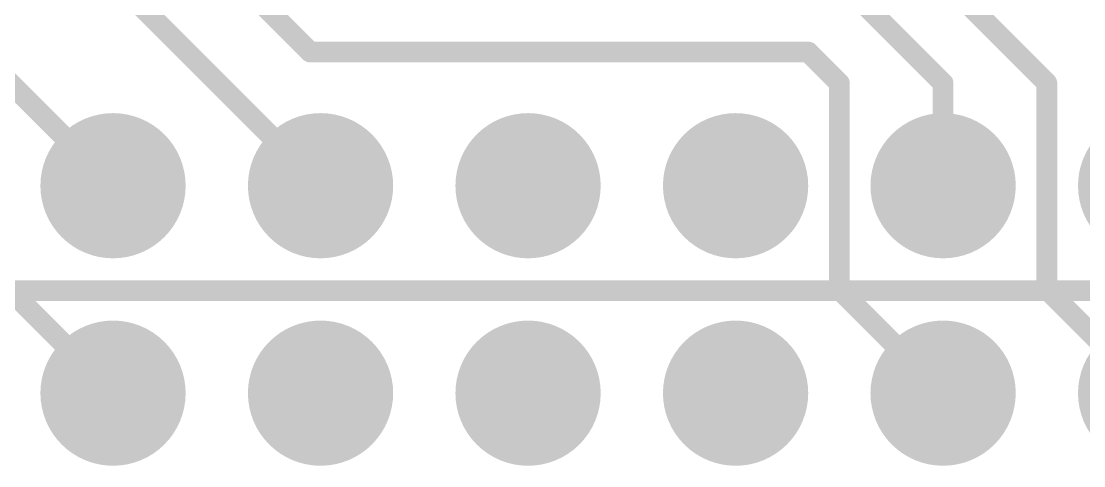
# Model space of a CAD drawing. Extents: x -5.1 to 50.9, y -12.7 to 61.1.
# Drawn here: x 19.2 to 32.2, y 25.79 to 31.24 of the extents above; entities that cross this region are included whole.
import ezdxf

# ---------------------------------------------------------------- set-up
doc = ezdxf.new("R2010")
doc.units = 0
for name, color, linetype in [('1', 12, 'CONTINUOUS'), ('16', 132, 'CONTINUOUS'), ('17', 110, 'CONTINUOUS')]:
    doc.layers.add(name, color=color, linetype=linetype)

# ---------------------------------------------------------------- blocks, each defined once
blk = doc.blocks.new('ROUNDP')
at = {"const_width": 0.5}
blk.add_lwpolyline([(0, -0.25, 1), (0, 0.25, 1), (0, -0.25)], format="xyb", dxfattribs=at)

msp = doc.modelspace()

# ---------------------------------------------------------------- linework, layer by layer
at = {"layer": '1', "const_width": 0.254}
msp.add_lwpolyline([(19.064, 27.94), (40.64, 27.94)], dxfattribs=at)
at = {"layer": '16', "const_width": 0.254}
for points in [[(22.733, 30.861), (14.732, 38.862)], [(14.224, 37.86), (22.86, 29.224)], [(20.32, 29.224), (13.716, 35.828)], [(30.226, 32.004), (31.75, 30.48)], [(29.464, 31.496), (30.48, 30.48)], [(22.733, 30.861), (28.829, 30.861)], [(28.829, 30.861), (29.21, 30.48)], [(29.21, 30.48), (29.21, 27.954)], [(30.48, 30.48), (30.48, 29.224)], [(31.75, 30.48), (31.75, 27.954)], [(19.064, 27.94), (20.32, 26.684)], [(29.21, 27.954), (30.48, 26.684)], [(31.75, 27.954), (33.02, 26.684)]]:
    msp.add_lwpolyline(points, dxfattribs=at)
at = {"layer": '16', "const_width": 0.127}
for points in [[(22.733, 30.9245, 1), (22.733, 30.7975)], [(22.6881, 30.8161, 1), (22.7779, 30.9059)], [(28.8739, 30.9059, 1), (28.7841, 30.8161)], [(28.829, 30.7975, 1), (28.829, 30.9245)], [(29.2735, 30.48, 1), (29.1465, 30.48)], [(29.1651, 30.4351, 1), (29.2549, 30.5249)], [(30.5435, 30.48, 1), (30.4165, 30.48)], [(30.4351, 30.4351, 1), (30.5249, 30.5249)], [(31.8135, 30.48, 1), (31.6865, 30.48)], [(31.7051, 30.4351, 1), (31.7949, 30.5249)], [(20.2751, 29.1791, 1), (20.3649, 29.2689)], [(22.8151, 29.1791, 1), (22.9049, 29.2689)], [(30.4165, 29.224, 1), (30.5435, 29.224)], [(29.2549, 27.9989, 1), (29.1651, 27.9091)], [(29.1465, 27.954, 1), (29.2735, 27.954)], [(31.7949, 27.9989, 1), (31.7051, 27.9091)], [(31.6865, 27.954, 1), (31.8135, 27.954)], [(20.2751, 26.6391, 1), (20.3649, 26.7289)], [(30.4351, 26.6391, 1), (30.5249, 26.7289)]]:
    msp.add_lwpolyline(points, format="xyb", dxfattribs=at)

# ---------------------------------------------------------------- block references
at = {"layer": '17', "xscale": 1.778, "yscale": 1.778}
for p in [(20.32, 29.224), (20.32, 29.224), (22.86, 29.224), (22.86, 29.224), (25.4, 29.224), (25.4, 29.224), (27.94, 29.224), (27.94, 29.224), (30.48, 29.224), (30.48, 29.224), (33.02, 29.224), (33.02, 29.224), (20.32, 26.684), (20.32, 26.684), (22.86, 26.684), (22.86, 26.684), (25.4, 26.684), (25.4, 26.684), (27.94, 26.684), (27.94, 26.684), (30.48, 26.684), (30.48, 26.684), (33.02, 26.684), (33.02, 26.684)]:
    msp.add_blockref('ROUNDP', p, dxfattribs=at)

doc.saveas('drawing.dxf')
